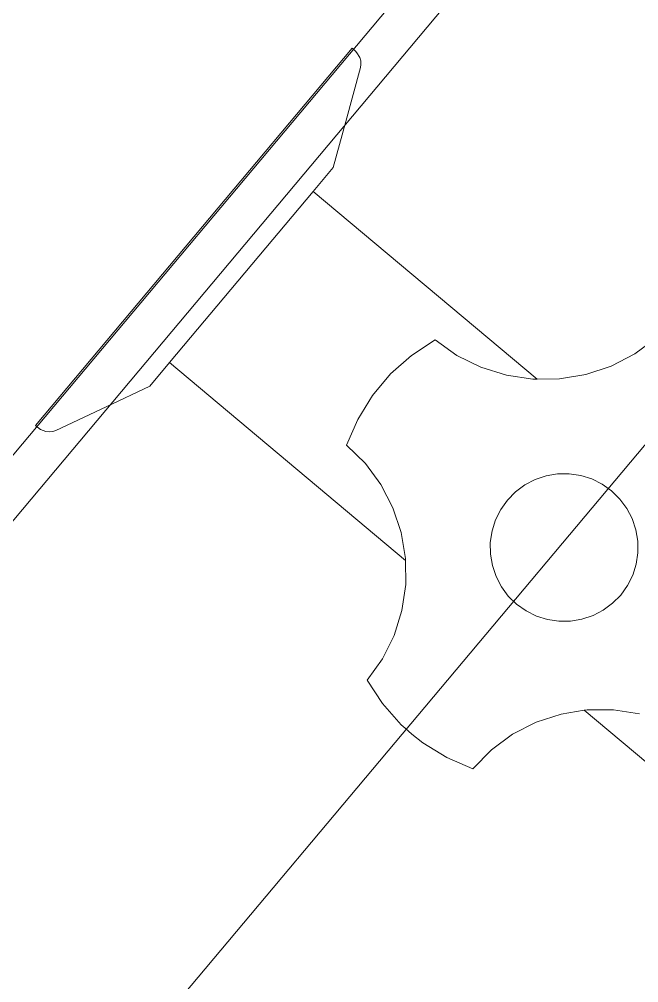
# Model space of a CAD drawing. Header units: metres. Extents: x 822482 to 822767, y 9662202 to 9662512.
# Drawn here: x 822661.9703 to 822662.0457, y 9662367.6726 to 9662367.79 of the extents above; entities that cross this region are included whole.
import ezdxf

# ---------------------------------------------------------------- set-up
doc = ezdxf.new("R2010")
doc.units = ezdxf.units.M
doc.layers.add('#ARQ_MOB', color=250, linetype='Continuous', lineweight=0)
doc.layers.add('ARQ_NE_MOBILIÁRIOS', color=251, linetype='Continuous', lineweight=0)

# ---------------------------------------------------------------- blocks, each defined once
blk = doc.blocks.new('BEBEDOURO ACQUA GELATA')
at = {"layer": '#ARQ_MOB'}
for p, q in [((55930.894, -10142.976), (55930.894, -10071.023)), ((55930.894, -10142.976), (55930.894, -10071.023)), ((55930.894, -10142.976), (55930.894, -10071.023)), ((55930.894, -10142.976), (55930.894, -10071.023)), ((55930.894, -10142.976), (55930.894, -10071.023)), ((55930.894, -10142.976), (55930.894, -10071.023)), ((55930.894, -10142.976), (55930.894, -10071.023)), ((55930.894, -10142.976), (55930.894, -10071.023)), ((55936.197, -10142.976), (55936.197, -10071.685)), ((55936.197, -10142.976), (55936.197, -10071.685)), ((55936.197, -10142.976), (55936.197, -10071.685)), ((55936.197, -10142.976), (55936.197, -10071.685)), ((55936.197, -10142.976), (55936.197, -10071.685)), ((55936.197, -10142.976), (55936.197, -10071.685)), ((55936.197, -10142.976), (55936.197, -10071.685)), ((55936.197, -10142.976), (55936.197, -10071.685)), ((55930.381, -10143.851), (55930.381, -10071.754)), ((55930.381, -10143.851), (55930.381, -10071.754)), ((55930.381, -10143.851), (55930.381, -10071.754)), ((55930.381, -10143.851), (55930.381, -10071.754)), ((55930.381, -10143.851), (55930.381, -10071.754)), ((55930.381, -10143.851), (55930.381, -10071.754)), ((55930.381, -10143.851), (55930.381, -10071.754)), ((55930.381, -10143.851), (55930.381, -10071.754)), ((55930.418, -10093.991), (55930.361, -10093.991)), ((55930.361, -10099.99), (55930.361, -10093.991)), ((55930.418, -10093.991), (55930.361, -10093.991)), ((55930.361, -10099.99), (55930.361, -10093.991)), ((55930.418, -10093.991), (55930.361, -10093.991)), ((55930.361, -10099.99), (55930.361, -10093.991)), ((55930.418, -10093.991), (55930.361, -10093.991)), ((55930.361, -10099.99), (55930.361, -10093.991)), ((55930.418, -10093.991), (55930.361, -10093.991)), ((55930.361, -10099.99), (55930.361, -10093.991)), ((55930.418, -10093.991), (55930.361, -10093.991)), ((55930.361, -10099.99), (55930.361, -10093.991)), ((55930.418, -10093.991), (55930.361, -10093.991)), ((55930.361, -10099.99), (55930.361, -10093.991)), ((55930.418, -10093.991), (55930.361, -10093.991)), ((55930.361, -10099.99), (55930.361, -10093.991)), ((55930.441, -10093.994), (55930.418, -10093.991)), ((55930.441, -10093.994), (55930.418, -10093.991)), ((55930.441, -10093.994), (55930.418, -10093.991)), ((55930.441, -10093.994), (55930.418, -10093.991)), ((55930.441, -10093.994), (55930.418, -10093.991)), ((55930.441, -10093.994), (55930.418, -10093.991)), ((55930.441, -10093.994), (55930.418, -10093.991)), ((55930.441, -10093.994), (55930.418, -10093.991)), ((55930.504, -10094.016), (55930.441, -10093.994)), ((55930.504, -10094.016), (55930.441, -10093.994)), ((55930.504, -10094.016), (55930.441, -10093.994)), ((55930.504, -10094.016), (55930.441, -10093.994)), ((55930.504, -10094.016), (55930.441, -10093.994)), ((55930.504, -10094.016), (55930.441, -10093.994)), ((55930.504, -10094.016), (55930.441, -10093.994)), ((55930.504, -10094.016), (55930.441, -10093.994)), ((55930.541, -10094.041), (55930.504, -10094.016)), ((55930.541, -10094.041), (55930.504, -10094.016)), ((55930.541, -10094.041), (55930.504, -10094.016)), ((55930.541, -10094.041), (55930.504, -10094.016)), ((55930.541, -10094.041), (55930.504, -10094.016)), ((55930.541, -10094.041), (55930.504, -10094.016)), ((55930.541, -10094.041), (55930.504, -10094.016)), ((55930.541, -10094.041), (55930.504, -10094.016)), ((55930.57, -10094.072), (55930.541, -10094.041)), ((55930.57, -10094.072), (55930.541, -10094.041)), ((55930.57, -10094.072), (55930.541, -10094.041)), ((55930.57, -10094.072), (55930.541, -10094.041)), ((55930.57, -10094.072), (55930.541, -10094.041)), ((55930.57, -10094.072), (55930.541, -10094.041)), ((55930.57, -10094.072), (55930.541, -10094.041)), ((55930.57, -10094.072), (55930.541, -10094.041)), ((55930.589, -10094.103), (55930.57, -10094.072)), ((55930.589, -10094.103), (55930.57, -10094.072)), ((55930.589, -10094.103), (55930.57, -10094.072)), ((55930.589, -10094.103), (55930.57, -10094.072)), ((55930.589, -10094.103), (55930.57, -10094.072)), ((55930.589, -10094.103), (55930.57, -10094.072)), ((55930.589, -10094.103), (55930.57, -10094.072)), ((55930.589, -10094.103), (55930.57, -10094.072)), ((55930.874, -10094.722), (55930.589, -10094.103)), ((55930.874, -10094.722), (55930.589, -10094.103)), ((55930.874, -10094.722), (55930.589, -10094.103)), ((55930.874, -10094.722), (55930.589, -10094.103)), ((55930.874, -10094.722), (55930.589, -10094.103)), ((55930.874, -10094.722), (55930.589, -10094.103)), ((55930.874, -10094.722), (55930.589, -10094.103)), ((55930.874, -10094.722), (55930.589, -10094.103)), ((55935.393, -10094.627), (55935.469, -10094.31)), ((55935.393, -10094.627), (55935.469, -10094.31)), ((55935.393, -10094.627), (55935.469, -10094.31)), ((55935.393, -10094.627), (55935.469, -10094.31)), ((55935.393, -10094.627), (55935.469, -10094.31)), ((55935.393, -10094.627), (55935.469, -10094.31)), ((55935.393, -10094.627), (55935.469, -10094.31)), ((55935.393, -10094.627), (55935.469, -10094.31)), ((55931.119, -10095.253), (55930.874, -10094.722)), ((55931.119, -10095.253), (55930.874, -10094.722)), ((55931.119, -10095.253), (55930.874, -10094.722)), ((55931.119, -10095.253), (55930.874, -10094.722)), ((55931.119, -10095.253), (55930.874, -10094.722)), ((55931.119, -10095.253), (55930.874, -10094.722)), ((55931.119, -10095.253), (55930.874, -10094.722)), ((55931.119, -10095.253), (55930.874, -10094.722)), ((55935.268, -10094.928), (55935.393, -10094.627)), ((55935.268, -10094.928), (55935.393, -10094.627)), ((55935.268, -10094.928), (55935.393, -10094.627)), ((55935.268, -10094.928), (55935.393, -10094.627)), ((55935.268, -10094.928), (55935.393, -10094.627)), ((55935.268, -10094.928), (55935.393, -10094.627)), ((55935.268, -10094.928), (55935.393, -10094.627)), ((55935.268, -10094.928), (55935.393, -10094.627)), ((55935.268, -10094.928), (55935.098, -10095.205)), ((55935.268, -10094.928), (55935.098, -10095.205)), ((55935.268, -10094.928), (55935.098, -10095.205)), ((55935.268, -10094.928), (55935.098, -10095.205)), ((55935.268, -10094.928), (55935.098, -10095.205)), ((55935.268, -10094.928), (55935.098, -10095.205)), ((55935.268, -10094.928), (55935.098, -10095.205)), ((55935.268, -10094.928), (55935.098, -10095.205)), ((55931.119, -10095.63), (55931.119, -10095.253)), ((55931.119, -10095.63), (55931.119, -10095.253)), ((55931.119, -10095.63), (55931.119, -10095.253)), ((55931.119, -10095.63), (55931.119, -10095.253)), ((55931.119, -10095.63), (55931.119, -10095.253)), ((55931.119, -10095.63), (55931.119, -10095.253)), ((55931.119, -10095.63), (55931.119, -10095.253)), ((55931.119, -10095.63), (55931.119, -10095.253)), ((55934.886, -10095.453), (55935.098, -10095.205)), ((55934.886, -10095.453), (55935.098, -10095.205)), ((55934.886, -10095.453), (55935.098, -10095.205)), ((55934.886, -10095.453), (55935.098, -10095.205)), ((55934.886, -10095.453), (55935.098, -10095.205)), ((55934.886, -10095.453), (55935.098, -10095.205)), ((55934.886, -10095.453), (55935.098, -10095.205)), ((55934.886, -10095.453), (55935.098, -10095.205)), ((55934.886, -10095.453), (55934.679, -10095.63)), ((55934.886, -10095.453), (55934.679, -10095.63)), ((55934.886, -10095.453), (55934.679, -10095.63)), ((55934.886, -10095.453), (55934.679, -10095.63)), ((55934.886, -10095.453), (55934.679, -10095.63)), ((55934.886, -10095.453), (55934.679, -10095.63)), ((55934.886, -10095.453), (55934.679, -10095.63)), ((55934.886, -10095.453), (55934.679, -10095.63)), ((55934.679, -10095.63), (55931.119, -10095.63)), ((55931.119, -10095.63), (55931.119, -10098.351)), ((55934.679, -10095.63), (55931.119, -10095.63)), ((55931.119, -10095.63), (55931.119, -10098.351)), ((55934.679, -10095.63), (55931.119, -10095.63)), ((55931.119, -10095.63), (55931.119, -10098.351)), ((55934.679, -10095.63), (55931.119, -10095.63)), ((55931.119, -10095.63), (55931.119, -10098.351)), ((55934.679, -10095.63), (55931.119, -10095.63)), ((55931.119, -10095.63), (55931.119, -10098.351)), ((55934.679, -10095.63), (55931.119, -10095.63)), ((55931.119, -10095.63), (55931.119, -10098.351)), ((55934.679, -10095.63), (55931.119, -10095.63)), ((55931.119, -10095.63), (55931.119, -10098.351)), ((55934.679, -10095.63), (55931.119, -10095.63)), ((55931.119, -10095.63), (55931.119, -10098.351)), ((55934.361, -10095.835), (55934.638, -10095.665)), ((55934.361, -10095.835), (55934.638, -10095.665)), ((55934.361, -10095.835), (55934.638, -10095.665)), ((55934.361, -10095.835), (55934.638, -10095.665)), ((55934.361, -10095.835), (55934.638, -10095.665)), ((55934.361, -10095.835), (55934.638, -10095.665)), ((55934.361, -10095.835), (55934.638, -10095.665)), ((55934.361, -10095.835), (55934.638, -10095.665)), ((55934.679, -10095.63), (55934.638, -10095.665)), ((55934.679, -10095.63), (55934.638, -10095.665)), ((55934.679, -10095.63), (55934.638, -10095.665)), ((55934.679, -10095.63), (55934.638, -10095.665)), ((55934.679, -10095.63), (55934.638, -10095.665)), ((55934.679, -10095.63), (55934.638, -10095.665)), ((55934.679, -10095.63), (55934.638, -10095.665)), ((55934.679, -10095.63), (55934.638, -10095.665)), ((55934.06, -10095.96), (55934.361, -10095.835)), ((55934.06, -10095.96), (55934.361, -10095.835)), ((55934.06, -10095.96), (55934.361, -10095.835)), ((55934.06, -10095.96), (55934.361, -10095.835)), ((55934.06, -10095.96), (55934.361, -10095.835)), ((55934.06, -10095.96), (55934.361, -10095.835)), ((55934.06, -10095.96), (55934.361, -10095.835)), ((55934.06, -10095.96), (55934.361, -10095.835)), ((55934.06, -10095.96), (55933.743, -10096.036)), ((55934.06, -10095.96), (55933.743, -10096.036)), ((55934.06, -10095.96), (55933.743, -10096.036)), ((55934.06, -10095.96), (55933.743, -10096.036)), ((55934.06, -10095.96), (55933.743, -10096.036)), ((55934.06, -10095.96), (55933.743, -10096.036)), ((55934.06, -10095.96), (55933.743, -10096.036)), ((55934.06, -10095.96), (55933.743, -10096.036)), ((55933.321, -10096.39), (55933.418, -10096.061)), ((55933.321, -10096.39), (55933.418, -10096.061)), ((55933.321, -10096.39), (55933.418, -10096.061)), ((55933.321, -10096.39), (55933.418, -10096.061)), ((55933.321, -10096.39), (55933.418, -10096.061)), ((55933.321, -10096.39), (55933.418, -10096.061)), ((55933.321, -10096.39), (55933.418, -10096.061)), ((55933.321, -10096.39), (55933.418, -10096.061)), ((55933.418, -10096.061), (55933.743, -10096.036)), ((55933.418, -10096.061), (55933.743, -10096.036)), ((55933.418, -10096.061), (55933.743, -10096.036)), ((55933.418, -10096.061), (55933.743, -10096.036)), ((55933.418, -10096.061), (55933.743, -10096.036)), ((55933.418, -10096.061), (55933.743, -10096.036)), ((55933.418, -10096.061), (55933.743, -10096.036)), ((55933.418, -10096.061), (55933.743, -10096.036)), ((55935.97, -10096.134), (55935.84, -10096.188)), ((55935.97, -10096.134), (55935.84, -10096.188)), ((55935.97, -10096.134), (55935.84, -10096.188)), ((55935.97, -10096.134), (55935.84, -10096.188)), ((55935.97, -10096.134), (55935.84, -10096.188)), ((55935.97, -10096.134), (55935.84, -10096.188)), ((55935.97, -10096.134), (55935.84, -10096.188)), ((55935.97, -10096.134), (55935.84, -10096.188)), ((55936.108, -10096.101), (55935.97, -10096.134)), ((55936.108, -10096.101), (55935.97, -10096.134)), ((55936.108, -10096.101), (55935.97, -10096.134)), ((55936.108, -10096.101), (55935.97, -10096.134)), ((55936.108, -10096.101), (55935.97, -10096.134)), ((55936.108, -10096.101), (55935.97, -10096.134)), ((55936.108, -10096.101), (55935.97, -10096.134)), ((55936.108, -10096.101), (55935.97, -10096.134)), ((55936.249, -10096.09), (55936.108, -10096.101)), ((55936.249, -10096.09), (55936.108, -10096.101)), ((55936.249, -10096.09), (55936.108, -10096.101)), ((55936.249, -10096.09), (55936.108, -10096.101)), ((55936.249, -10096.09), (55936.108, -10096.101)), ((55936.249, -10096.09), (55936.108, -10096.101)), ((55936.249, -10096.09), (55936.108, -10096.101)), ((55936.249, -10096.09), (55936.108, -10096.101)), ((55936.39, -10096.101), (55936.249, -10096.09)), ((55936.39, -10096.101), (55936.249, -10096.09)), ((55936.39, -10096.101), (55936.249, -10096.09)), ((55936.39, -10096.101), (55936.249, -10096.09)), ((55936.39, -10096.101), (55936.249, -10096.09)), ((55936.39, -10096.101), (55936.249, -10096.09)), ((55936.39, -10096.101), (55936.249, -10096.09)), ((55936.39, -10096.101), (55936.249, -10096.09)), ((55936.527, -10096.134), (55936.39, -10096.101)), ((55936.527, -10096.134), (55936.39, -10096.101)), ((55936.527, -10096.134), (55936.39, -10096.101)), ((55936.527, -10096.134), (55936.39, -10096.101)), ((55936.527, -10096.134), (55936.39, -10096.101)), ((55936.527, -10096.134), (55936.39, -10096.101)), ((55936.527, -10096.134), (55936.39, -10096.101)), ((55936.527, -10096.134), (55936.39, -10096.101)), ((55936.657, -10096.188), (55936.527, -10096.134)), ((55936.657, -10096.188), (55936.527, -10096.134)), ((55936.657, -10096.188), (55936.527, -10096.134)), ((55936.657, -10096.188), (55936.527, -10096.134)), ((55936.657, -10096.188), (55936.527, -10096.134)), ((55936.657, -10096.188), (55936.527, -10096.134)), ((55936.657, -10096.188), (55936.527, -10096.134)), ((55936.657, -10096.188), (55936.527, -10096.134)), ((55935.84, -10096.188), (55935.719, -10096.262)), ((55935.84, -10096.188), (55935.719, -10096.262)), ((55935.84, -10096.188), (55935.719, -10096.262)), ((55935.84, -10096.188), (55935.719, -10096.262)), ((55935.84, -10096.188), (55935.719, -10096.262)), ((55935.84, -10096.188), (55935.719, -10096.262)), ((55935.84, -10096.188), (55935.719, -10096.262)), ((55935.84, -10096.188), (55935.719, -10096.262)), ((55936.778, -10096.262), (55936.657, -10096.188)), ((55936.778, -10096.262), (55936.657, -10096.188)), ((55936.778, -10096.262), (55936.657, -10096.188)), ((55936.778, -10096.262), (55936.657, -10096.188)), ((55936.778, -10096.262), (55936.657, -10096.188)), ((55936.778, -10096.262), (55936.657, -10096.188)), ((55936.778, -10096.262), (55936.657, -10096.188)), ((55936.778, -10096.262), (55936.657, -10096.188)), ((55935.612, -10096.354), (55935.52, -10096.461)), ((55935.612, -10096.354), (55935.52, -10096.461)), ((55935.612, -10096.354), (55935.52, -10096.461)), ((55935.612, -10096.354), (55935.52, -10096.461)), ((55935.612, -10096.354), (55935.52, -10096.461)), ((55935.612, -10096.354), (55935.52, -10096.461)), ((55935.612, -10096.354), (55935.52, -10096.461)), ((55935.612, -10096.354), (55935.52, -10096.461)), ((55935.719, -10096.262), (55935.612, -10096.354)), ((55935.719, -10096.262), (55935.612, -10096.354)), ((55935.719, -10096.262), (55935.612, -10096.354)), ((55935.719, -10096.262), (55935.612, -10096.354)), ((55935.719, -10096.262), (55935.612, -10096.354)), ((55935.719, -10096.262), (55935.612, -10096.354)), ((55935.719, -10096.262), (55935.612, -10096.354)), ((55935.719, -10096.262), (55935.612, -10096.354)), ((55936.885, -10096.354), (55936.778, -10096.262)), ((55936.885, -10096.354), (55936.778, -10096.262)), ((55936.885, -10096.354), (55936.778, -10096.262)), ((55936.885, -10096.354), (55936.778, -10096.262)), ((55936.885, -10096.354), (55936.778, -10096.262)), ((55936.885, -10096.354), (55936.778, -10096.262)), ((55936.885, -10096.354), (55936.778, -10096.262)), ((55936.885, -10096.354), (55936.778, -10096.262)), ((55936.977, -10096.461), (55936.885, -10096.354)), ((55936.977, -10096.461), (55936.885, -10096.354)), ((55936.977, -10096.461), (55936.885, -10096.354)), ((55936.977, -10096.461), (55936.885, -10096.354)), ((55936.977, -10096.461), (55936.885, -10096.354)), ((55936.977, -10096.461), (55936.885, -10096.354)), ((55936.977, -10096.461), (55936.885, -10096.354)), ((55936.977, -10096.461), (55936.885, -10096.354)), ((55933.321, -10096.39), (55933.271, -10096.728)), ((55933.321, -10096.39), (55933.271, -10096.728)), ((55933.321, -10096.39), (55933.271, -10096.728)), ((55933.321, -10096.39), (55933.271, -10096.728)), ((55933.321, -10096.39), (55933.271, -10096.728)), ((55933.321, -10096.39), (55933.271, -10096.728)), ((55933.321, -10096.39), (55933.271, -10096.728)), ((55933.321, -10096.39), (55933.271, -10096.728)), ((55935.52, -10096.461), (55935.447, -10096.582)), ((55935.52, -10096.461), (55935.447, -10096.582)), ((55935.52, -10096.461), (55935.447, -10096.582)), ((55935.52, -10096.461), (55935.447, -10096.582)), ((55935.52, -10096.461), (55935.447, -10096.582)), ((55935.52, -10096.461), (55935.447, -10096.582)), ((55935.52, -10096.461), (55935.447, -10096.582)), ((55935.52, -10096.461), (55935.447, -10096.582)), ((55937.051, -10096.582), (55936.977, -10096.461)), ((55937.051, -10096.582), (55936.977, -10096.461)), ((55937.051, -10096.582), (55936.977, -10096.461)), ((55937.051, -10096.582), (55936.977, -10096.461)), ((55937.051, -10096.582), (55936.977, -10096.461)), ((55937.051, -10096.582), (55936.977, -10096.461)), ((55937.051, -10096.582), (55936.977, -10096.461)), ((55937.051, -10096.582), (55936.977, -10096.461)), ((55935.447, -10096.582), (55935.392, -10096.712)), ((55935.447, -10096.582), (55935.392, -10096.712)), ((55935.447, -10096.582), (55935.392, -10096.712)), ((55935.447, -10096.582), (55935.392, -10096.712)), ((55935.447, -10096.582), (55935.392, -10096.712)), ((55935.447, -10096.582), (55935.392, -10096.712)), ((55935.447, -10096.582), (55935.392, -10096.712)), ((55935.447, -10096.582), (55935.392, -10096.712)), ((55937.105, -10096.712), (55937.051, -10096.582)), ((55937.105, -10096.712), (55937.051, -10096.582)), ((55937.105, -10096.712), (55937.051, -10096.582)), ((55937.105, -10096.712), (55937.051, -10096.582)), ((55937.105, -10096.712), (55937.051, -10096.582)), ((55937.105, -10096.712), (55937.051, -10096.582)), ((55937.105, -10096.712), (55937.051, -10096.582)), ((55937.105, -10096.712), (55937.051, -10096.582)), ((55933.271, -10097.071), (55933.271, -10096.728)), ((55933.271, -10097.071), (55933.271, -10096.728)), ((55933.271, -10097.071), (55933.271, -10096.728)), ((55933.271, -10097.071), (55933.271, -10096.728)), ((55933.271, -10097.071), (55933.271, -10096.728)), ((55933.271, -10097.071), (55933.271, -10096.728)), ((55933.271, -10097.071), (55933.271, -10096.728)), ((55933.271, -10097.071), (55933.271, -10096.728)), ((55935.392, -10096.712), (55935.359, -10096.85)), ((55935.392, -10096.712), (55935.359, -10096.85)), ((55935.392, -10096.712), (55935.359, -10096.85)), ((55935.392, -10096.712), (55935.359, -10096.85)), ((55935.392, -10096.712), (55935.359, -10096.85)), ((55935.392, -10096.712), (55935.359, -10096.85)), ((55935.392, -10096.712), (55935.359, -10096.85)), ((55935.392, -10096.712), (55935.359, -10096.85)), ((55937.138, -10096.85), (55937.105, -10096.712)), ((55937.138, -10096.85), (55937.105, -10096.712)), ((55937.138, -10096.85), (55937.105, -10096.712)), ((55937.138, -10096.85), (55937.105, -10096.712)), ((55937.138, -10096.85), (55937.105, -10096.712)), ((55937.138, -10096.85), (55937.105, -10096.712)), ((55937.138, -10096.85), (55937.105, -10096.712)), ((55937.138, -10096.85), (55937.105, -10096.712)), ((55935.359, -10096.85), (55935.348, -10096.991)), ((55935.359, -10096.85), (55935.348, -10096.991)), ((55935.359, -10096.85), (55935.348, -10096.991)), ((55935.359, -10096.85), (55935.348, -10096.991)), ((55935.359, -10096.85), (55935.348, -10096.991)), ((55935.359, -10096.85), (55935.348, -10096.991)), ((55935.359, -10096.85), (55935.348, -10096.991)), ((55935.359, -10096.85), (55935.348, -10096.991)), ((55937.149, -10096.991), (55937.138, -10096.85)), ((55937.149, -10096.991), (55937.138, -10096.85)), ((55937.149, -10096.991), (55937.138, -10096.85)), ((55937.149, -10096.991), (55937.138, -10096.85)), ((55937.149, -10096.991), (55937.138, -10096.85)), ((55937.149, -10096.991), (55937.138, -10096.85)), ((55937.149, -10096.991), (55937.138, -10096.85)), ((55937.149, -10096.991), (55937.138, -10096.85)), ((55933.321, -10097.409), (55933.271, -10097.071)), ((55933.321, -10097.409), (55933.271, -10097.071)), ((55933.321, -10097.409), (55933.271, -10097.071)), ((55933.321, -10097.409), (55933.271, -10097.071)), ((55933.321, -10097.409), (55933.271, -10097.071)), ((55933.321, -10097.409), (55933.271, -10097.071)), ((55933.321, -10097.409), (55933.271, -10097.071)), ((55933.321, -10097.409), (55933.271, -10097.071)), ((55935.348, -10096.991), (55935.359, -10097.131)), ((55935.348, -10096.991), (55935.359, -10097.131)), ((55935.348, -10096.991), (55935.359, -10097.131)), ((55935.348, -10096.991), (55935.359, -10097.131)), ((55935.348, -10096.991), (55935.359, -10097.131)), ((55935.348, -10096.991), (55935.359, -10097.131)), ((55935.348, -10096.991), (55935.359, -10097.131)), ((55935.348, -10096.991), (55935.359, -10097.131)), ((55937.138, -10097.131), (55937.149, -10096.991)), ((55937.138, -10097.131), (55937.149, -10096.991)), ((55937.138, -10097.131), (55937.149, -10096.991)), ((55937.138, -10097.131), (55937.149, -10096.991)), ((55937.138, -10097.131), (55937.149, -10096.991)), ((55937.138, -10097.131), (55937.149, -10096.991)), ((55937.138, -10097.131), (55937.149, -10096.991)), ((55937.138, -10097.131), (55937.149, -10096.991)), ((55935.359, -10097.131), (55935.392, -10097.269)), ((55935.359, -10097.131), (55935.392, -10097.269)), ((55935.359, -10097.131), (55935.392, -10097.269)), ((55935.359, -10097.131), (55935.392, -10097.269)), ((55935.359, -10097.131), (55935.392, -10097.269)), ((55935.359, -10097.131), (55935.392, -10097.269)), ((55935.359, -10097.131), (55935.392, -10097.269)), ((55935.359, -10097.131), (55935.392, -10097.269)), ((55937.105, -10097.269), (55937.138, -10097.131)), ((55937.105, -10097.269), (55937.138, -10097.131)), ((55937.105, -10097.269), (55937.138, -10097.131)), ((55937.105, -10097.269), (55937.138, -10097.131)), ((55937.105, -10097.269), (55937.138, -10097.131)), ((55937.105, -10097.269), (55937.138, -10097.131)), ((55937.105, -10097.269), (55937.138, -10097.131)), ((55937.105, -10097.269), (55937.138, -10097.131)), ((55935.392, -10097.269), (55935.447, -10097.399)), ((55935.392, -10097.269), (55935.447, -10097.399)), ((55935.392, -10097.269), (55935.447, -10097.399)), ((55935.392, -10097.269), (55935.447, -10097.399)), ((55935.392, -10097.269), (55935.447, -10097.399)), ((55935.392, -10097.269), (55935.447, -10097.399)), ((55935.392, -10097.269), (55935.447, -10097.399)), ((55935.392, -10097.269), (55935.447, -10097.399)), ((55937.051, -10097.399), (55937.105, -10097.269)), ((55937.051, -10097.399), (55937.105, -10097.269)), ((55937.051, -10097.399), (55937.105, -10097.269)), ((55937.051, -10097.399), (55937.105, -10097.269)), ((55937.051, -10097.399), (55937.105, -10097.269)), ((55937.051, -10097.399), (55937.105, -10097.269)), ((55937.051, -10097.399), (55937.105, -10097.269)), ((55937.051, -10097.399), (55937.105, -10097.269)), ((55933.321, -10097.409), (55933.418, -10097.737)), ((55933.321, -10097.409), (55933.418, -10097.737)), ((55933.321, -10097.409), (55933.418, -10097.737)), ((55933.321, -10097.409), (55933.418, -10097.737)), ((55933.321, -10097.409), (55933.418, -10097.737)), ((55933.321, -10097.409), (55933.418, -10097.737)), ((55933.321, -10097.409), (55933.418, -10097.737)), ((55933.321, -10097.409), (55933.418, -10097.737)), ((55935.447, -10097.399), (55935.52, -10097.52)), ((55935.447, -10097.399), (55935.52, -10097.52)), ((55935.447, -10097.399), (55935.52, -10097.52)), ((55935.447, -10097.399), (55935.52, -10097.52)), ((55935.447, -10097.399), (55935.52, -10097.52)), ((55935.447, -10097.399), (55935.52, -10097.52)), ((55935.447, -10097.399), (55935.52, -10097.52)), ((55935.447, -10097.399), (55935.52, -10097.52)), ((55936.977, -10097.52), (55937.051, -10097.399)), ((55936.977, -10097.52), (55937.051, -10097.399)), ((55936.977, -10097.52), (55937.051, -10097.399)), ((55936.977, -10097.52), (55937.051, -10097.399)), ((55936.977, -10097.52), (55937.051, -10097.399)), ((55936.977, -10097.52), (55937.051, -10097.399)), ((55936.977, -10097.52), (55937.051, -10097.399)), ((55936.977, -10097.52), (55937.051, -10097.399)), ((55935.52, -10097.52), (55935.612, -10097.627)), ((55935.52, -10097.52), (55935.612, -10097.627)), ((55935.52, -10097.52), (55935.612, -10097.627)), ((55935.52, -10097.52), (55935.612, -10097.627)), ((55935.52, -10097.52), (55935.612, -10097.627)), ((55935.52, -10097.52), (55935.612, -10097.627)), ((55935.52, -10097.52), (55935.612, -10097.627)), ((55935.52, -10097.52), (55935.612, -10097.627)), ((55936.885, -10097.627), (55936.977, -10097.52)), ((55936.885, -10097.627), (55936.977, -10097.52)), ((55936.885, -10097.627), (55936.977, -10097.52)), ((55936.885, -10097.627), (55936.977, -10097.52)), ((55936.885, -10097.627), (55936.977, -10097.52)), ((55936.885, -10097.627), (55936.977, -10097.52)), ((55936.885, -10097.627), (55936.977, -10097.52)), ((55936.885, -10097.627), (55936.977, -10097.52)), ((55935.612, -10097.627), (55935.719, -10097.719)), ((55935.612, -10097.627), (55935.719, -10097.719)), ((55935.612, -10097.627), (55935.719, -10097.719)), ((55935.612, -10097.627), (55935.719, -10097.719)), ((55935.612, -10097.627), (55935.719, -10097.719)), ((55935.612, -10097.627), (55935.719, -10097.719)), ((55935.612, -10097.627), (55935.719, -10097.719)), ((55935.612, -10097.627), (55935.719, -10097.719)), ((55936.778, -10097.719), (55936.885, -10097.627)), ((55936.778, -10097.719), (55936.885, -10097.627)), ((55936.778, -10097.719), (55936.885, -10097.627)), ((55936.778, -10097.719), (55936.885, -10097.627)), ((55936.778, -10097.719), (55936.885, -10097.627)), ((55936.778, -10097.719), (55936.885, -10097.627)), ((55936.778, -10097.719), (55936.885, -10097.627)), ((55936.778, -10097.719), (55936.885, -10097.627)), ((55933.418, -10097.737), (55933.736, -10097.762)), ((55933.418, -10097.737), (55933.736, -10097.762)), ((55933.418, -10097.737), (55933.736, -10097.762)), ((55933.418, -10097.737), (55933.736, -10097.762)), ((55933.418, -10097.737), (55933.736, -10097.762)), ((55933.418, -10097.737), (55933.736, -10097.762)), ((55933.418, -10097.737), (55933.736, -10097.762)), ((55933.418, -10097.737), (55933.736, -10097.762)), ((55934.046, -10097.837), (55933.736, -10097.762)), ((55934.046, -10097.837), (55933.736, -10097.762)), ((55934.046, -10097.837), (55933.736, -10097.762)), ((55934.046, -10097.837), (55933.736, -10097.762)), ((55934.046, -10097.837), (55933.736, -10097.762)), ((55934.046, -10097.837), (55933.736, -10097.762)), ((55934.046, -10097.837), (55933.736, -10097.762)), ((55934.046, -10097.837), (55933.736, -10097.762)), ((55935.719, -10097.719), (55935.84, -10097.793)), ((55935.719, -10097.719), (55935.84, -10097.793)), ((55935.719, -10097.719), (55935.84, -10097.793)), ((55935.719, -10097.719), (55935.84, -10097.793)), ((55935.719, -10097.719), (55935.84, -10097.793)), ((55935.719, -10097.719), (55935.84, -10097.793)), ((55935.719, -10097.719), (55935.84, -10097.793)), ((55935.719, -10097.719), (55935.84, -10097.793)), ((55936.657, -10097.793), (55936.778, -10097.719)), ((55936.657, -10097.793), (55936.778, -10097.719)), ((55936.657, -10097.793), (55936.778, -10097.719)), ((55936.657, -10097.793), (55936.778, -10097.719)), ((55936.657, -10097.793), (55936.778, -10097.719)), ((55936.657, -10097.793), (55936.778, -10097.719)), ((55936.657, -10097.793), (55936.778, -10097.719)), ((55936.657, -10097.793), (55936.778, -10097.719)), ((55934.34, -10097.959), (55934.046, -10097.837)), ((55934.34, -10097.959), (55934.046, -10097.837)), ((55934.34, -10097.959), (55934.046, -10097.837)), ((55934.34, -10097.959), (55934.046, -10097.837)), ((55934.34, -10097.959), (55934.046, -10097.837)), ((55934.34, -10097.959), (55934.046, -10097.837)), ((55934.34, -10097.959), (55934.046, -10097.837)), ((55934.34, -10097.959), (55934.046, -10097.837)), ((55935.84, -10097.793), (55935.97, -10097.847)), ((55935.84, -10097.793), (55935.97, -10097.847)), ((55935.84, -10097.793), (55935.97, -10097.847)), ((55935.84, -10097.793), (55935.97, -10097.847)), ((55935.84, -10097.793), (55935.97, -10097.847)), ((55935.84, -10097.793), (55935.97, -10097.847)), ((55935.84, -10097.793), (55935.97, -10097.847)), ((55935.84, -10097.793), (55935.97, -10097.847)), ((55935.97, -10097.847), (55936.108, -10097.88)), ((55935.97, -10097.847), (55936.108, -10097.88)), ((55935.97, -10097.847), (55936.108, -10097.88)), ((55935.97, -10097.847), (55936.108, -10097.88)), ((55935.97, -10097.847), (55936.108, -10097.88)), ((55935.97, -10097.847), (55936.108, -10097.88)), ((55935.97, -10097.847), (55936.108, -10097.88)), ((55935.97, -10097.847), (55936.108, -10097.88)), ((55936.108, -10097.88), (55936.249, -10097.891)), ((55936.108, -10097.88), (55936.249, -10097.891)), ((55936.108, -10097.88), (55936.249, -10097.891)), ((55936.108, -10097.88), (55936.249, -10097.891)), ((55936.108, -10097.88), (55936.249, -10097.891)), ((55936.108, -10097.88), (55936.249, -10097.891)), ((55936.108, -10097.88), (55936.249, -10097.891)), ((55936.108, -10097.88), (55936.249, -10097.891)), ((55936.249, -10097.891), (55936.39, -10097.88)), ((55936.249, -10097.891), (55936.39, -10097.88)), ((55936.249, -10097.891), (55936.39, -10097.88)), ((55936.249, -10097.891), (55936.39, -10097.88)), ((55936.249, -10097.891), (55936.39, -10097.88)), ((55936.249, -10097.891), (55936.39, -10097.88)), ((55936.249, -10097.891), (55936.39, -10097.88)), ((55936.249, -10097.891), (55936.39, -10097.88)), ((55936.39, -10097.88), (55936.527, -10097.847)), ((55936.39, -10097.88), (55936.527, -10097.847)), ((55936.39, -10097.88), (55936.527, -10097.847)), ((55936.39, -10097.88), (55936.527, -10097.847)), ((55936.39, -10097.88), (55936.527, -10097.847)), ((55936.39, -10097.88), (55936.527, -10097.847)), ((55936.39, -10097.88), (55936.527, -10097.847)), ((55936.39, -10097.88), (55936.527, -10097.847)), ((55936.527, -10097.847), (55936.657, -10097.793)), ((55936.527, -10097.847), (55936.657, -10097.793)), ((55936.527, -10097.847), (55936.657, -10097.793)), ((55936.527, -10097.847), (55936.657, -10097.793)), ((55936.527, -10097.847), (55936.657, -10097.793)), ((55936.527, -10097.847), (55936.657, -10097.793)), ((55936.527, -10097.847), (55936.657, -10097.793)), ((55936.527, -10097.847), (55936.657, -10097.793)), ((55934.34, -10097.959), (55934.612, -10098.125)), ((55934.34, -10097.959), (55934.612, -10098.125)), ((55934.34, -10097.959), (55934.612, -10098.125)), ((55934.34, -10097.959), (55934.612, -10098.125)), ((55934.34, -10097.959), (55934.612, -10098.125)), ((55934.34, -10097.959), (55934.612, -10098.125)), ((55934.34, -10097.959), (55934.612, -10098.125)), ((55934.34, -10097.959), (55934.612, -10098.125)), ((55938.255, -10097.953), (55937.98, -10098.118)), ((55938.255, -10097.953), (55937.98, -10098.118)), ((55938.255, -10097.953), (55937.98, -10098.118)), ((55938.255, -10097.953), (55937.98, -10098.118)), ((55938.255, -10097.953), (55937.98, -10098.118)), ((55938.255, -10097.953), (55937.98, -10098.118)), ((55938.255, -10097.953), (55937.98, -10098.118)), ((55938.255, -10097.953), (55937.98, -10098.118)), ((55934.854, -10098.332), (55934.612, -10098.125)), ((55934.854, -10098.332), (55934.612, -10098.125)), ((55934.854, -10098.332), (55934.612, -10098.125)), ((55934.854, -10098.332), (55934.612, -10098.125)), ((55934.854, -10098.332), (55934.612, -10098.125)), ((55934.854, -10098.332), (55934.612, -10098.125)), ((55934.854, -10098.332), (55934.612, -10098.125)), ((55934.854, -10098.332), (55934.612, -10098.125)), ((55937.98, -10098.118), (55937.734, -10098.324)), ((55937.98, -10098.118), (55937.734, -10098.324)), ((55937.98, -10098.118), (55937.734, -10098.324)), ((55937.98, -10098.118), (55937.734, -10098.324)), ((55937.98, -10098.118), (55937.734, -10098.324)), ((55937.98, -10098.118), (55937.734, -10098.324)), ((55937.98, -10098.118), (55937.734, -10098.324)), ((55937.98, -10098.118), (55937.734, -10098.324)), ((55931.119, -10098.351), (55934.87, -10098.351)), ((55931.119, -10098.728), (55931.119, -10098.351)), ((55931.119, -10098.351), (55934.87, -10098.351)), ((55931.119, -10098.728), (55931.119, -10098.351)), ((55931.119, -10098.351), (55934.87, -10098.351)), ((55931.119, -10098.728), (55931.119, -10098.351)), ((55931.119, -10098.351), (55934.87, -10098.351)), ((55931.119, -10098.728), (55931.119, -10098.351)), ((55931.119, -10098.351), (55934.87, -10098.351)), ((55931.119, -10098.728), (55931.119, -10098.351)), ((55931.119, -10098.351), (55934.87, -10098.351)), ((55931.119, -10098.728), (55931.119, -10098.351)), ((55931.119, -10098.351), (55934.87, -10098.351)), ((55931.119, -10098.728), (55931.119, -10098.351)), ((55931.119, -10098.351), (55934.87, -10098.351)), ((55931.119, -10098.728), (55931.119, -10098.351)), ((55934.854, -10098.332), (55934.87, -10098.351)), ((55934.854, -10098.332), (55934.87, -10098.351)), ((55934.854, -10098.332), (55934.87, -10098.351)), ((55934.854, -10098.332), (55934.87, -10098.351)), ((55934.854, -10098.332), (55934.87, -10098.351)), ((55934.854, -10098.332), (55934.87, -10098.351)), ((55934.854, -10098.332), (55934.87, -10098.351)), ((55934.854, -10098.332), (55934.87, -10098.351)), ((55934.87, -10098.351), (55935.061, -10098.574)), ((55934.87, -10098.351), (55935.061, -10098.574)), ((55934.87, -10098.351), (55935.061, -10098.574)), ((55934.87, -10098.351), (55935.061, -10098.574)), ((55934.87, -10098.351), (55935.061, -10098.574)), ((55934.87, -10098.351), (55935.061, -10098.574)), ((55934.87, -10098.351), (55935.061, -10098.574)), ((55934.87, -10098.351), (55935.061, -10098.574)), ((55937.524, -10098.567), (55937.711, -10098.351)), ((55937.524, -10098.567), (55937.711, -10098.351)), ((55937.524, -10098.567), (55937.711, -10098.351)), ((55937.524, -10098.567), (55937.711, -10098.351)), ((55937.524, -10098.567), (55937.711, -10098.351)), ((55937.524, -10098.567), (55937.711, -10098.351)), ((55937.524, -10098.567), (55937.711, -10098.351)), ((55937.524, -10098.567), (55937.711, -10098.351)), ((55937.711, -10098.351), (55937.734, -10098.324)), ((55937.711, -10098.351), (55937.734, -10098.324)), ((55937.711, -10098.351), (55937.734, -10098.324)), ((55937.711, -10098.351), (55937.734, -10098.324)), ((55937.711, -10098.351), (55937.734, -10098.324)), ((55937.711, -10098.351), (55937.734, -10098.324)), ((55937.711, -10098.351), (55937.734, -10098.324)), ((55937.711, -10098.351), (55937.734, -10098.324)), ((55937.711, -10098.351), (55940.179, -10098.351)), ((55937.711, -10098.351), (55940.179, -10098.351)), ((55937.711, -10098.351), (55940.179, -10098.351)), ((55937.711, -10098.351), (55940.179, -10098.351)), ((55937.711, -10098.351), (55940.179, -10098.351)), ((55937.711, -10098.351), (55940.179, -10098.351)), ((55937.711, -10098.351), (55940.179, -10098.351)), ((55937.711, -10098.351), (55940.179, -10098.351)), ((55935.227, -10098.846), (55935.061, -10098.574)), ((55935.227, -10098.846), (55935.061, -10098.574)), ((55935.227, -10098.846), (55935.061, -10098.574)), ((55935.227, -10098.846), (55935.061, -10098.574)), ((55935.227, -10098.846), (55935.061, -10098.574)), ((55935.227, -10098.846), (55935.061, -10098.574)), ((55935.227, -10098.846), (55935.061, -10098.574)), ((55935.227, -10098.846), (55935.061, -10098.574)), ((55937.524, -10098.567), (55937.354, -10098.84)), ((55937.524, -10098.567), (55937.354, -10098.84)), ((55937.524, -10098.567), (55937.354, -10098.84)), ((55937.524, -10098.567), (55937.354, -10098.84)), ((55937.524, -10098.567), (55937.354, -10098.84)), ((55937.524, -10098.567), (55937.354, -10098.84)), ((55937.524, -10098.567), (55937.354, -10098.84)), ((55937.524, -10098.567), (55937.354, -10098.84)), ((55931.119, -10098.728), (55930.874, -10099.259)), ((55931.119, -10098.728), (55930.874, -10099.259)), ((55931.119, -10098.728), (55930.874, -10099.259)), ((55931.119, -10098.728), (55930.874, -10099.259)), ((55931.119, -10098.728), (55930.874, -10099.259)), ((55931.119, -10098.728), (55930.874, -10099.259)), ((55931.119, -10098.728), (55930.874, -10099.259)), ((55931.119, -10098.728), (55930.874, -10099.259)), ((55937.354, -10098.84), (55937.23, -10099.136)), ((55937.354, -10098.84), (55937.23, -10099.136)), ((55937.354, -10098.84), (55937.23, -10099.136)), ((55937.354, -10098.84), (55937.23, -10099.136)), ((55937.354, -10098.84), (55937.23, -10099.136)), ((55937.354, -10098.84), (55937.23, -10099.136)), ((55937.354, -10098.84), (55937.23, -10099.136)), ((55937.354, -10098.84), (55937.23, -10099.136)), ((55935.349, -10099.141), (55935.227, -10098.846)), ((55935.349, -10099.141), (55935.227, -10098.846)), ((55935.349, -10099.141), (55935.227, -10098.846)), ((55935.349, -10099.141), (55935.227, -10098.846)), ((55935.349, -10099.141), (55935.227, -10098.846)), ((55935.349, -10099.141), (55935.227, -10098.846)), ((55935.349, -10099.141), (55935.227, -10098.846)), ((55935.349, -10099.141), (55935.227, -10098.846)), ((55935.349, -10099.141), (55935.424, -10099.45)), ((55935.349, -10099.141), (55935.424, -10099.45)), ((55935.349, -10099.141), (55935.424, -10099.45)), ((55935.349, -10099.141), (55935.424, -10099.45)), ((55935.349, -10099.141), (55935.424, -10099.45)), ((55935.349, -10099.141), (55935.424, -10099.45)), ((55935.349, -10099.141), (55935.424, -10099.45)), ((55935.349, -10099.141), (55935.424, -10099.45)), ((55937.155, -10099.448), (55937.23, -10099.136)), ((55937.155, -10099.448), (55937.23, -10099.136)), ((55937.155, -10099.448), (55937.23, -10099.136)), ((55937.155, -10099.448), (55937.23, -10099.136)), ((55937.155, -10099.448), (55937.23, -10099.136)), ((55937.155, -10099.448), (55937.23, -10099.136)), ((55937.155, -10099.448), (55937.23, -10099.136)), ((55937.155, -10099.448), (55937.23, -10099.136)), ((55930.874, -10099.259), (55930.589, -10099.878)), ((55930.874, -10099.259), (55930.589, -10099.878)), ((55930.874, -10099.259), (55930.589, -10099.878)), ((55930.874, -10099.259), (55930.589, -10099.878)), ((55930.874, -10099.259), (55930.589, -10099.878)), ((55930.874, -10099.259), (55930.589, -10099.878)), ((55930.874, -10099.259), (55930.589, -10099.878)), ((55930.874, -10099.259), (55930.589, -10099.878)), ((55935.449, -10099.768), (55935.424, -10099.45)), ((55935.449, -10099.768), (55935.424, -10099.45)), ((55935.449, -10099.768), (55935.424, -10099.45)), ((55935.449, -10099.768), (55935.424, -10099.45)), ((55935.449, -10099.768), (55935.424, -10099.45)), ((55935.449, -10099.768), (55935.424, -10099.45)), ((55935.449, -10099.768), (55935.424, -10099.45)), ((55935.449, -10099.768), (55935.424, -10099.45)), ((55937.155, -10099.448), (55937.129, -10099.768)), ((55937.155, -10099.448), (55937.129, -10099.768)), ((55937.155, -10099.448), (55937.129, -10099.768)), ((55937.155, -10099.448), (55937.129, -10099.768)), ((55937.155, -10099.448), (55937.129, -10099.768)), ((55937.155, -10099.448), (55937.129, -10099.768)), ((55937.155, -10099.448), (55937.129, -10099.768)), ((55937.155, -10099.448), (55937.129, -10099.768)), ((55935.449, -10099.768), (55935.777, -10099.868)), ((55935.449, -10099.768), (55935.777, -10099.868)), ((55935.449, -10099.768), (55935.777, -10099.868)), ((55935.449, -10099.768), (55935.777, -10099.868)), ((55935.449, -10099.768), (55935.777, -10099.868)), ((55935.449, -10099.768), (55935.777, -10099.868)), ((55935.449, -10099.768), (55935.777, -10099.868)), ((55935.449, -10099.768), (55935.777, -10099.868)), ((55936.8, -10099.868), (55937.129, -10099.768)), ((55936.8, -10099.868), (55937.129, -10099.768)), ((55936.8, -10099.868), (55937.129, -10099.768)), ((55936.8, -10099.868), (55937.129, -10099.768)), ((55936.8, -10099.868), (55937.129, -10099.768)), ((55936.8, -10099.868), (55937.129, -10099.768)), ((55936.8, -10099.868), (55937.129, -10099.768)), ((55936.8, -10099.868), (55937.129, -10099.768)), ((55930.589, -10099.878), (55930.57, -10099.909)), ((55930.589, -10099.878), (55930.57, -10099.909)), ((55930.589, -10099.878), (55930.57, -10099.909)), ((55930.589, -10099.878), (55930.57, -10099.909)), ((55930.589, -10099.878), (55930.57, -10099.909)), ((55930.589, -10099.878), (55930.57, -10099.909)), ((55930.589, -10099.878), (55930.57, -10099.909)), ((55930.589, -10099.878), (55930.57, -10099.909)), ((55936.117, -10099.919), (55935.777, -10099.868)), ((55936.117, -10099.919), (55935.777, -10099.868)), ((55936.117, -10099.919), (55935.777, -10099.868)), ((55936.117, -10099.919), (55935.777, -10099.868)), ((55936.117, -10099.919), (55935.777, -10099.868)), ((55936.117, -10099.919), (55935.777, -10099.868)), ((55936.117, -10099.919), (55935.777, -10099.868)), ((55936.117, -10099.919), (55935.777, -10099.868)), ((55936.461, -10099.919), (55936.8, -10099.868)), ((55936.461, -10099.919), (55936.8, -10099.868)), ((55936.461, -10099.919), (55936.8, -10099.868)), ((55936.461, -10099.919), (55936.8, -10099.868)), ((55936.461, -10099.919), (55936.8, -10099.868)), ((55936.461, -10099.919), (55936.8, -10099.868)), ((55936.461, -10099.919), (55936.8, -10099.868)), ((55936.461, -10099.919), (55936.8, -10099.868)), ((55930.418, -10099.99), (55930.361, -10099.99)), ((55930.418, -10099.99), (55930.361, -10099.99)), ((55930.418, -10099.99), (55930.361, -10099.99)), ((55930.418, -10099.99), (55930.361, -10099.99)), ((55930.418, -10099.99), (55930.361, -10099.99)), ((55930.418, -10099.99), (55930.361, -10099.99)), ((55930.418, -10099.99), (55930.361, -10099.99)), ((55930.418, -10099.99), (55930.361, -10099.99)), ((55930.441, -10099.987), (55930.418, -10099.99)), ((55930.441, -10099.987), (55930.418, -10099.99)), ((55930.441, -10099.987), (55930.418, -10099.99)), ((55930.441, -10099.987), (55930.418, -10099.99)), ((55930.441, -10099.987), (55930.418, -10099.99)), ((55930.441, -10099.987), (55930.418, -10099.99)), ((55930.441, -10099.987), (55930.418, -10099.99)), ((55930.441, -10099.987), (55930.418, -10099.99)), ((55930.504, -10099.965), (55930.441, -10099.987)), ((55930.504, -10099.965), (55930.441, -10099.987)), ((55930.504, -10099.965), (55930.441, -10099.987)), ((55930.504, -10099.965), (55930.441, -10099.987)), ((55930.504, -10099.965), (55930.441, -10099.987)), ((55930.504, -10099.965), (55930.441, -10099.987)), ((55930.504, -10099.965), (55930.441, -10099.987)), ((55930.504, -10099.965), (55930.441, -10099.987)), ((55930.541, -10099.94), (55930.504, -10099.965)), ((55930.541, -10099.94), (55930.504, -10099.965)), ((55930.541, -10099.94), (55930.504, -10099.965)), ((55930.541, -10099.94), (55930.504, -10099.965)), ((55930.541, -10099.94), (55930.504, -10099.965)), ((55930.541, -10099.94), (55930.504, -10099.965)), ((55930.541, -10099.94), (55930.504, -10099.965)), ((55930.541, -10099.94), (55930.504, -10099.965)), ((55930.57, -10099.909), (55930.541, -10099.94)), ((55930.57, -10099.909), (55930.541, -10099.94)), ((55930.57, -10099.909), (55930.541, -10099.94)), ((55930.57, -10099.909), (55930.541, -10099.94)), ((55930.57, -10099.909), (55930.541, -10099.94)), ((55930.57, -10099.909), (55930.541, -10099.94)), ((55930.57, -10099.909), (55930.541, -10099.94)), ((55930.57, -10099.909), (55930.541, -10099.94)), ((55936.117, -10099.919), (55936.178, -10099.921)), ((55936.117, -10099.919), (55936.178, -10099.921)), ((55936.117, -10099.919), (55936.178, -10099.921)), ((55936.117, -10099.919), (55936.178, -10099.921)), ((55936.117, -10099.919), (55936.178, -10099.921)), ((55936.117, -10099.919), (55936.178, -10099.921)), ((55936.117, -10099.919), (55936.178, -10099.921)), ((55936.117, -10099.919), (55936.178, -10099.921)), ((55936.178, -10099.921), (55936.289, -10099.925)), ((55936.178, -10099.921), (55936.289, -10099.925)), ((55936.178, -10099.921), (55936.289, -10099.925)), ((55936.178, -10099.921), (55936.289, -10099.925)), ((55936.178, -10099.921), (55936.289, -10099.925)), ((55936.178, -10099.921), (55936.289, -10099.925)), ((55936.178, -10099.921), (55936.289, -10099.925)), ((55936.178, -10099.921), (55936.289, -10099.925)), ((55936.461, -10099.919), (55936.289, -10099.925)), ((55936.461, -10099.919), (55936.289, -10099.925)), ((55936.461, -10099.919), (55936.289, -10099.925)), ((55936.461, -10099.919), (55936.289, -10099.925)), ((55936.461, -10099.919), (55936.289, -10099.925)), ((55936.461, -10099.919), (55936.289, -10099.925)), ((55936.461, -10099.919), (55936.289, -10099.925)), ((55936.461, -10099.919), (55936.289, -10099.925))]:
    blk.add_line(p, q, dxfattribs=at)
blk = doc.blocks.new('A$C8f1b9c42')
at = {"layer": 'ARQ_NE_MOBILIÁRIOS', "xscale": 0.01, "yscale": 0.01, "zscale": 0.01, "rotation": 180.000000003544}
blk.add_blockref('BEBEDOURO ACQUA GELATA', (868.74688, -297.3096), dxfattribs=at)

msp = doc.modelspace()

# ---------------------------------------------------------------- block references
at = {"ltscale": 10, "rotation": 140.0090103764572}
msp.add_blockref('A$C8f1b9c42', (822772.88904, 9662018.46966), dxfattribs=at)

doc.saveas('drawing.dxf')
